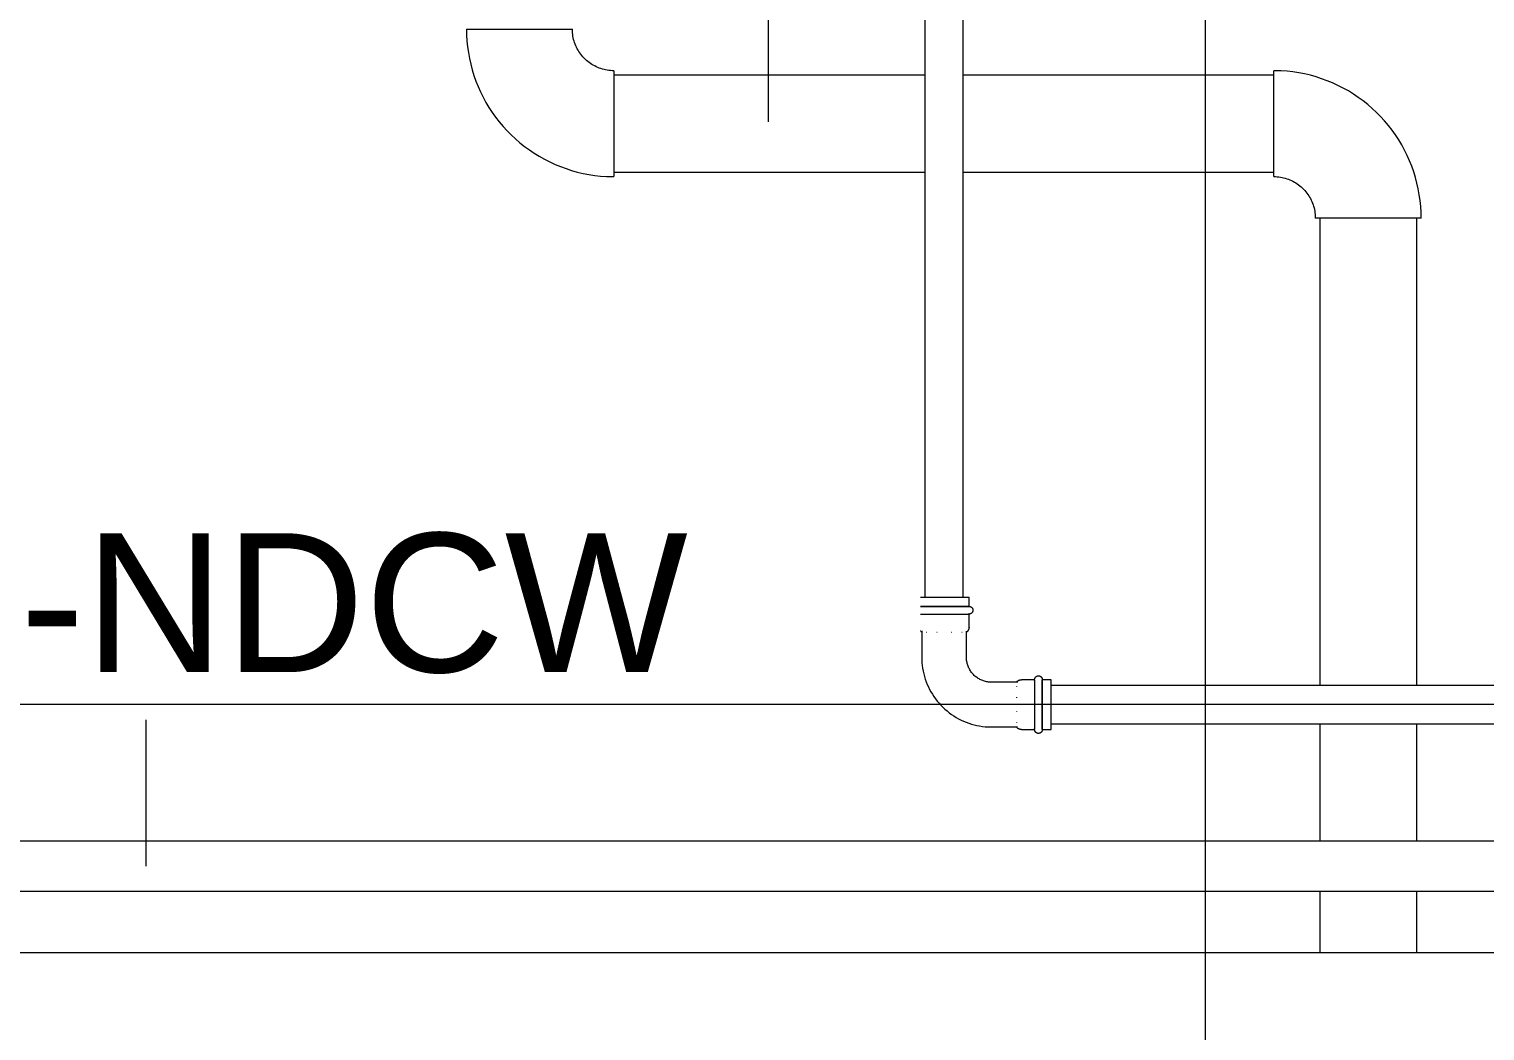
# Model space of a CAD drawing. Header units: inches. Extents: x -3299 to -2222, y -94 to 482.
# Drawn here: x -2630 to -2568.1, y 259.1 to 301.7 of the extents above; entities that cross this region are included whole.
import ezdxf

# ---------------------------------------------------------------- set-up
doc = ezdxf.new("R2010")
doc.units = ezdxf.units.IN
doc.header["$MEASUREMENT"] = 0
for name, color, linetype, lineweight in [('P-PIPE', 3, 'Continuous', 9), ('P-PIPE-IDEN', 2, 'Continuous', 9), ('S-GRID', 1, 'Continuous', 9)]:
    doc.layers.add(name, color=color, linetype=linetype, lineweight=lineweight)
doc.styles.add('Arial', font='arial.ttf', dxfattribs={"height": 5.901198})

# ---------------------------------------------------------------- blocks, each defined once
blk = doc.blocks.new('Elbow - Welded - Generic - Standard-V39-PLG_ ROOF LEVEL')
at = {"layer": 'P-PIPE'}
for p, q in [((-2.25, 4.016), (2.25, 4.016)), ((-4.016, -2.25), (-4.016, 2.25))]:
    blk.add_line(p, q, dxfattribs=at)
at = {"layer": 'P-PIPE', "flags": 128}
for points in [[(-4.016, -2.25), (-3.765, -2.245), (-3.515, -2.23), (-3.266, -2.205), (-3.018, -2.17), (-2.771, -2.125), (-2.526, -2.07), (-2.284, -2.006), (-2.045, -1.932), (-1.808, -1.848), (-1.576, -1.755), (-1.347, -1.653), (-1.122, -1.542), (-0.902, -1.422), (-0.687, -1.293), (-0.478, -1.156), (-0.274, -1.01), (-0.076, -0.856), (0.116, -0.695), (0.301, -0.526), (0.479, -0.35), (0.65, -0.166), (0.814, 0.024), (0.969, 0.22), (1.117, 0.422), (1.257, 0.63), (1.388, 0.844), (1.51, 1.063), (1.624, 1.286), (1.729, 1.514), (1.824, 1.745), (1.91, 1.981), (1.987, 2.219), (2.054, 2.461), (2.111, 2.705), (2.159, 2.951), (2.196, 3.199), (2.224, 3.448), (2.242, 3.698), (2.25, 3.948), (2.25, 4.016)], [(-2.25, 4.016), (-2.251, 3.945), (-2.256, 3.875), (-2.263, 3.804), (-2.273, 3.734), (-2.285, 3.665), (-2.301, 3.596), (-2.319, 3.528), (-2.34, 3.46), (-2.363, 3.394), (-2.389, 3.328), (-2.418, 3.264), (-2.45, 3.2), (-2.483, 3.138), (-2.52, 3.078), (-2.558, 3.019), (-2.599, 2.961), (-2.643, 2.905), (-2.688, 2.851), (-2.736, 2.799), (-2.786, 2.749), (-2.837, 2.701), (-2.891, 2.655), (-2.946, 2.611), (-3.003, 2.569), (-3.062, 2.53), (-3.122, 2.493), (-3.184, 2.458), (-3.246, 2.426), (-3.311, 2.397), (-3.376, 2.37), (-3.442, 2.346), (-3.509, 2.324), (-3.578, 2.305), (-3.646, 2.289), (-3.716, 2.276), (-3.785, 2.265), (-3.856, 2.257), (-3.926, 2.252), (-3.997, 2.25), (-4.016, 2.25)]]:
    blk.add_lwpolyline(points, dxfattribs=at)
blk = doc.blocks.new('Victaulic-VicPress316-Elbow 90-45deg Style P568_P571 - Standard-V55-PLG_ ROOF LEVEL')
at = {"layer": 'P-PIPE'}
for p, q in [((-1.059, 4.55), (-1.059, 4.174)), ((1.059, 4.55), (-1.059, 4.55)), ((1.059, 4.174), (1.059, 4.55)), ((-1.059, 4.174), (1.059, 4.174)), ((-1.059, 3.845), (-1.059, 3.289)), ((-1.059, 3.845), (1.059, 3.845)), ((1.059, 3.289), (1.059, 3.845)), ((-0.95, 3.136), (-0.95, 2.015)), ((0.95, 2.015), (0.95, 3.119)), ((-0.769, 3.071), (-0.753, 3.071)), ((-0.312, 3.071), (-0.294, 3.071)), ((0.294, 3.071), (0.312, 3.071)), ((0.753, 3.071), (0.769, 3.071)), ((-4.174, 1.059), (-4.55, 1.059)), ((-4.55, 1.059), (-4.55, -1.059)), ((-4.174, -1.059), (-4.174, 1.059)), ((-3.289, 1.059), (-3.845, 1.059)), ((-3.845, -1.059), (-3.845, 1.059)), ((-2.015, 0.95), (-3.119, 0.95)), ((-3.071, 0.749), (-3.071, 0.769)), ((-3.071, 0.294), (-3.071, 0.312)), ((-3.071, -0.312), (-3.071, -0.294)), ((-4.55, -1.059), (-4.174, -1.059)), ((-3.845, -1.059), (-3.289, -1.059)), ((-3.134, -0.95), (-2.015, -0.95)), ((-3.071, -0.769), (-3.071, -0.753))]:
    blk.add_line(p, q, dxfattribs=at)
at = {"layer": 'P-PIPE', "flags": 128}
for points in [[(-1.059, 3.845), (-1.066, 3.846), (-1.072, 3.846), (-1.079, 3.847), (-1.085, 3.848), (-1.092, 3.849), (-1.098, 3.85), (-1.104, 3.852), (-1.111, 3.854), (-1.117, 3.856), (-1.123, 3.858), (-1.129, 3.861), (-1.135, 3.864), (-1.141, 3.867), (-1.146, 3.871), (-1.152, 3.874), (-1.157, 3.878), (-1.162, 3.882), (-1.167, 3.886), (-1.172, 3.891), (-1.177, 3.895), (-1.181, 3.9), (-1.186, 3.905), (-1.19, 3.91), (-1.194, 3.916), (-1.197, 3.921), (-1.201, 3.927), (-1.204, 3.932), (-1.207, 3.938), (-1.21, 3.944), (-1.212, 3.95), (-1.215, 3.957), (-1.217, 3.963), (-1.218, 3.969), (-1.22, 3.976), (-1.221, 3.982), (-1.222, 3.989), (-1.223, 3.995), (-1.223, 4.002), (-1.223, 4.008), (-1.223, 4.015), (-1.223, 4.021), (-1.223, 4.028), (-1.222, 4.034), (-1.221, 4.041), (-1.219, 4.047), (-1.218, 4.054), (-1.216, 4.06), (-1.214, 4.066), (-1.211, 4.072), (-1.209, 4.078), (-1.206, 4.084), (-1.203, 4.09), (-1.199, 4.096), (-1.196, 4.101), (-1.192, 4.107), (-1.188, 4.112), (-1.184, 4.117), (-1.179, 4.122), (-1.175, 4.127), (-1.17, 4.131), (-1.165, 4.136), (-1.16, 4.14), (-1.155, 4.144), (-1.149, 4.147), (-1.144, 4.151), (-1.138, 4.154), (-1.132, 4.157), (-1.126, 4.16), (-1.12, 4.163), (-1.114, 4.165), (-1.108, 4.167), (-1.102, 4.169), (-1.095, 4.17), (-1.089, 4.172), (-1.082, 4.173), (-1.076, 4.174), (-1.069, 4.174), (-1.063, 4.174), (-1.059, 4.174)], [(1.059, 4.174), (1.058, 4.174), (1.056, 4.174), (1.051, 4.174), (1.045, 4.174), (1.038, 4.174), (1.029, 4.174), (1.018, 4.174), (1.005, 4.174), (0.991, 4.174), (0.975, 4.174), (0.958, 4.174), (0.939, 4.174), (0.919, 4.174), (0.897, 4.174), (0.874, 4.174), (0.849, 4.174), (0.823, 4.174), (0.796, 4.174), (0.768, 4.174), (0.738, 4.174), (0.707, 4.174), (0.675, 4.174), (0.642, 4.174), (0.607, 4.174), (0.572, 4.174), (0.536, 4.174), (0.499, 4.174), (0.461, 4.174), (0.423, 4.174), (0.384, 4.174), (0.344, 4.174), (0.304, 4.174), (0.263, 4.174), (0.222, 4.174), (0.18, 4.174), (0.138, 4.174), (0.096, 4.174), (0.054, 4.174), (0.011, 4.174), (-0.031, 4.174), (-0.073, 4.174), (-0.115, 4.174), (-0.157, 4.174), (-0.199, 4.174), (-0.241, 4.174), (-0.282, 4.174), (-0.322, 4.174), (-0.362, 4.174), (-0.402, 4.174), (-0.441, 4.174), (-0.479, 4.174), (-0.516, 4.174), (-0.553, 4.174), (-0.588, 4.174), (-0.623, 4.174), (-0.657, 4.174), (-0.69, 4.174), (-0.721, 4.174), (-0.752, 4.174), (-0.781, 4.174), (-0.809, 4.174), (-0.836, 4.174), (-0.861, 4.174), (-0.885, 4.174), (-0.907, 4.174), (-0.929, 4.174), (-0.948, 4.174), (-0.966, 4.174), (-0.983, 4.174), (-0.998, 4.174), (-1.011, 4.174), (-1.023, 4.174), (-1.033, 4.174), (-1.042, 4.174), (-1.048, 4.174), (-1.054, 4.174), (-1.057, 4.174), (-1.059, 4.174), (-1.059, 4.174)], [(-1.059, 4.174), (-1.058, 4.174), (-1.056, 4.174), (-1.051, 4.174), (-1.045, 4.174), (-1.038, 4.174), (-1.029, 4.174), (-1.018, 4.174)], [(-1.059, 3.845), (-1.058, 3.845), (-1.056, 3.845), (-1.051, 3.845), (-1.045, 3.845), (-1.038, 3.845), (-1.029, 3.845), (-1.018, 3.845), (-1.005, 3.845), (-0.991, 3.845), (-0.975, 3.845), (-0.958, 3.845), (-0.939, 3.845), (-0.919, 3.845), (-0.897, 3.845), (-0.874, 3.845), (-0.849, 3.845), (-0.823, 3.845), (-0.796, 3.845), (-0.768, 3.845), (-0.738, 3.845), (-0.707, 3.845), (-0.675, 3.845), (-0.642, 3.845), (-0.607, 3.845), (-0.572, 3.845), (-0.536, 3.845), (-0.499, 3.845), (-0.461, 3.845), (-0.423, 3.845), (-0.384, 3.845), (-0.344, 3.845), (-0.304, 3.845), (-0.263, 3.845), (-0.222, 3.845), (-0.18, 3.845), (-0.138, 3.845), (-0.096, 3.845), (-0.054, 3.845), (-0.011, 3.845), (0.031, 3.845), (0.073, 3.845), (0.115, 3.845), (0.157, 3.845), (0.199, 3.845), (0.241, 3.845), (0.282, 3.845), (0.322, 3.845), (0.362, 3.845), (0.402, 3.845), (0.441, 3.845), (0.479, 3.845), (0.516, 3.845), (0.553, 3.845), (0.588, 3.845), (0.623, 3.845), (0.657, 3.845), (0.69, 3.845), (0.721, 3.845), (0.752, 3.845), (0.781, 3.845), (0.809, 3.845), (0.836, 3.845), (0.861, 3.845), (0.885, 3.845), (0.907, 3.845), (0.929, 3.845), (0.948, 3.845), (0.966, 3.845), (0.983, 3.845), (0.998, 3.845), (1.011, 3.845), (1.023, 3.845), (1.033, 3.845), (1.042, 3.845), (1.048, 3.845), (1.054, 3.845), (1.057, 3.845), (1.059, 3.845), (1.059, 3.845)], [(-1.023, 3.845), (-1.033, 3.845), (-1.042, 3.845), (-1.048, 3.845), (-1.054, 3.845), (-1.057, 3.845), (-1.059, 3.845), (-1.059, 3.845)], [(1.059, 3.845), (1.058, 3.845), (1.056, 3.845), (1.051, 3.845), (1.045, 3.845), (1.038, 3.845), (1.029, 3.845), (1.018, 3.845)], [(1.023, 4.174), (1.033, 4.174), (1.042, 4.174), (1.048, 4.174), (1.054, 4.174), (1.057, 4.174), (1.059, 4.174), (1.059, 4.174)], [(1.059, 4.174), (1.066, 4.174), (1.072, 4.174), (1.079, 4.173), (1.085, 4.172), (1.092, 4.171), (1.098, 4.17), (1.104, 4.168), (1.111, 4.166), (1.117, 4.164), (1.123, 4.162), (1.129, 4.159), (1.135, 4.156), (1.141, 4.153), (1.146, 4.149), (1.152, 4.146), (1.157, 4.142), (1.162, 4.138), (1.167, 4.134), (1.172, 4.129), (1.177, 4.125), (1.181, 4.12), (1.186, 4.115), (1.19, 4.11), (1.194, 4.104), (1.197, 4.099), (1.201, 4.093), (1.204, 4.088), (1.207, 4.082), (1.21, 4.076), (1.212, 4.07), (1.215, 4.063), (1.217, 4.057), (1.218, 4.051), (1.22, 4.044), (1.221, 4.038), (1.222, 4.031), (1.223, 4.025), (1.223, 4.018), (1.223, 4.012), (1.223, 4.005), (1.223, 3.999), (1.223, 3.992), (1.222, 3.986), (1.221, 3.979), (1.219, 3.973), (1.218, 3.966), (1.216, 3.96), (1.214, 3.954), (1.211, 3.948), (1.209, 3.942), (1.206, 3.936), (1.203, 3.93), (1.199, 3.924), (1.196, 3.919), (1.192, 3.913), (1.188, 3.908), (1.184, 3.903), (1.179, 3.898), (1.175, 3.893), (1.17, 3.889), (1.165, 3.884), (1.16, 3.88), (1.155, 3.876), (1.149, 3.873), (1.144, 3.869), (1.138, 3.866), (1.132, 3.863), (1.126, 3.86), (1.12, 3.857), (1.114, 3.855), (1.108, 3.853), (1.102, 3.851), (1.095, 3.85), (1.089, 3.848), (1.082, 3.847), (1.076, 3.846), (1.069, 3.846), (1.063, 3.846), (1.059, 3.845)], [(-0.95, 3.071), (-0.959, 3.078), (-0.967, 3.085), (-0.975, 3.092), (-0.983, 3.1), (-0.99, 3.108), (-0.997, 3.116), (-1.004, 3.125), (-1.01, 3.133), (-1.016, 3.143), (-1.022, 3.152), (-1.027, 3.161), (-1.032, 3.171), (-1.037, 3.181), (-1.041, 3.191), (-1.045, 3.201), (-1.048, 3.212), (-1.051, 3.222), (-1.053, 3.233), (-1.055, 3.244), (-1.057, 3.254), (-1.058, 3.265), (-1.059, 3.276), (-1.059, 3.287), (-1.059, 3.289)], [(1.059, 3.289), (1.059, 3.278), (1.058, 3.267), (1.057, 3.256), (1.056, 3.246), (1.054, 3.235), (1.051, 3.224), (1.048, 3.214), (1.045, 3.203), (1.042, 3.193), (1.037, 3.183), (1.033, 3.173), (1.028, 3.163), (1.023, 3.154), (1.017, 3.144), (1.011, 3.135), (1.005, 3.126), (0.998, 3.118), (0.991, 3.109), (0.984, 3.101), (0.976, 3.094), (0.968, 3.086), (0.96, 3.079), (0.952, 3.072), (0.95, 3.071)], [(-0.95, 2.015), (-0.951, 1.973), (-0.953, 1.93), (-0.958, 1.888), (-0.964, 1.846), (-0.971, 1.804), (-0.981, 1.762), (-0.991, 1.721), (-1.004, 1.68), (-1.018, 1.64), (-1.034, 1.6), (-1.051, 1.562), (-1.07, 1.523), (-1.091, 1.486), (-1.113, 1.449), (-1.136, 1.414), (-1.161, 1.379), (-1.187, 1.345), (-1.214, 1.313), (-1.243, 1.281), (-1.273, 1.251), (-1.304, 1.222), (-1.337, 1.194), (-1.37, 1.168), (-1.404, 1.143), (-1.44, 1.119), (-1.476, 1.097), (-1.513, 1.076), (-1.551, 1.056), (-1.59, 1.039), (-1.629, 1.022), (-1.669, 1.008), (-1.71, 0.995), (-1.751, 0.983), (-1.792, 0.974), (-1.834, 0.965), (-1.876, 0.959), (-1.919, 0.954), (-1.961, 0.951), (-2.004, 0.95), (-2.015, 0.95)], [(-2.015, -0.95), (-1.897, -0.948), (-1.778, -0.941), (-1.66, -0.929), (-1.543, -0.912), (-1.426, -0.891), (-1.31, -0.865), (-1.196, -0.835), (-1.082, -0.799), (-0.971, -0.76), (-0.861, -0.716), (-0.752, -0.668), (-0.646, -0.615), (-0.542, -0.558), (-0.44, -0.497), (-0.341, -0.432), (-0.244, -0.363), (-0.151, -0.29), (-0.06, -0.214), (0.028, -0.134), (0.112, -0.051), (0.193, 0.036), (0.27, 0.126), (0.344, 0.219), (0.414, 0.315), (0.48, 0.413), (0.542, 0.514), (0.6, 0.618), (0.654, 0.723), (0.703, 0.831), (0.748, 0.941), (0.789, 1.052), (0.826, 1.165), (0.857, 1.279), (0.884, 1.395), (0.907, 1.511), (0.925, 1.629), (0.938, 1.746), (0.946, 1.865), (0.95, 1.983), (0.95, 2.015)], [(-4.174, 1.059), (-4.174, 1.066), (-4.174, 1.072), (-4.173, 1.079), (-4.172, 1.085), (-4.171, 1.092), (-4.17, 1.098), (-4.168, 1.104), (-4.166, 1.111), (-4.164, 1.117), (-4.162, 1.123), (-4.159, 1.129), (-4.156, 1.135), (-4.153, 1.141), (-4.149, 1.146), (-4.146, 1.152), (-4.142, 1.157), (-4.138, 1.162), (-4.134, 1.167), (-4.129, 1.172), (-4.125, 1.177), (-4.12, 1.181), (-4.115, 1.186), (-4.11, 1.19), (-4.104, 1.194), (-4.099, 1.197), (-4.093, 1.201), (-4.088, 1.204), (-4.082, 1.207), (-4.076, 1.21), (-4.07, 1.212), (-4.063, 1.215), (-4.057, 1.217), (-4.051, 1.218), (-4.044, 1.22), (-4.038, 1.221), (-4.031, 1.222), (-4.025, 1.223), (-4.018, 1.223), (-4.012, 1.223), (-4.005, 1.223), (-3.999, 1.223), (-3.992, 1.223), (-3.986, 1.222), (-3.979, 1.221), (-3.973, 1.219), (-3.966, 1.218), (-3.96, 1.216), (-3.954, 1.214), (-3.948, 1.211), (-3.942, 1.209), (-3.936, 1.206), (-3.93, 1.203), (-3.924, 1.199), (-3.919, 1.196), (-3.913, 1.192), (-3.908, 1.188), (-3.903, 1.184), (-3.898, 1.179), (-3.893, 1.175), (-3.889, 1.17), (-3.884, 1.165), (-3.88, 1.16), (-3.876, 1.155), (-3.873, 1.149), (-3.869, 1.144), (-3.866, 1.138), (-3.863, 1.132), (-3.86, 1.126), (-3.857, 1.12), (-3.855, 1.114), (-3.853, 1.108), (-3.851, 1.102), (-3.85, 1.095), (-3.848, 1.089), (-3.847, 1.082), (-3.846, 1.076), (-3.846, 1.069), (-3.846, 1.063), (-3.845, 1.059)], [(-4.174, 1.059), (-4.174, 1.058), (-4.174, 1.056), (-4.174, 1.051), (-4.174, 1.045), (-4.174, 1.038), (-4.174, 1.029), (-4.174, 1.018), (-4.174, 1.005), (-4.174, 0.991), (-4.174, 0.975), (-4.174, 0.958), (-4.174, 0.939), (-4.174, 0.919), (-4.174, 0.897), (-4.174, 0.874), (-4.174, 0.849), (-4.174, 0.823), (-4.174, 0.796), (-4.174, 0.768), (-4.174, 0.738), (-4.174, 0.707), (-4.174, 0.675), (-4.174, 0.642), (-4.174, 0.607), (-4.174, 0.572), (-4.174, 0.536), (-4.174, 0.499), (-4.174, 0.461), (-4.174, 0.423), (-4.174, 0.384), (-4.174, 0.344), (-4.174, 0.304), (-4.174, 0.263), (-4.174, 0.222), (-4.174, 0.18), (-4.174, 0.138), (-4.174, 0.096), (-4.174, 0.054), (-4.174, 0.011), (-4.174, -0.031), (-4.174, -0.073), (-4.174, -0.115), (-4.174, -0.157), (-4.174, -0.199), (-4.174, -0.241), (-4.174, -0.282), (-4.174, -0.322), (-4.174, -0.362), (-4.174, -0.402), (-4.174, -0.441), (-4.174, -0.479), (-4.174, -0.516), (-4.174, -0.553), (-4.174, -0.588), (-4.174, -0.623), (-4.174, -0.657), (-4.174, -0.69), (-4.174, -0.721), (-4.174, -0.752), (-4.174, -0.781), (-4.174, -0.809), (-4.174, -0.836), (-4.174, -0.861), (-4.174, -0.885), (-4.174, -0.907), (-4.174, -0.929), (-4.174, -0.948), (-4.174, -0.966), (-4.174, -0.983), (-4.174, -0.998), (-4.174, -1.011), (-4.174, -1.023), (-4.174, -1.033), (-4.174, -1.042), (-4.174, -1.048), (-4.174, -1.054), (-4.174, -1.057), (-4.174, -1.059), (-4.174, -1.059)], [(-4.174, 1.023), (-4.174, 1.033), (-4.174, 1.042), (-4.174, 1.048), (-4.174, 1.054), (-4.174, 1.057), (-4.174, 1.059), (-4.174, 1.059)], [(-3.845, -1.059), (-3.845, -1.058), (-3.845, -1.056), (-3.845, -1.051), (-3.845, -1.045), (-3.845, -1.038), (-3.845, -1.029), (-3.845, -1.018), (-3.845, -1.005), (-3.845, -0.991), (-3.845, -0.975), (-3.845, -0.958), (-3.845, -0.939), (-3.845, -0.919), (-3.845, -0.897), (-3.845, -0.874), (-3.845, -0.849), (-3.845, -0.823), (-3.845, -0.796), (-3.845, -0.768), (-3.845, -0.738), (-3.845, -0.707), (-3.845, -0.675), (-3.845, -0.642), (-3.845, -0.607), (-3.845, -0.572), (-3.845, -0.536), (-3.845, -0.499), (-3.845, -0.461), (-3.845, -0.423), (-3.845, -0.384), (-3.845, -0.344), (-3.845, -0.304), (-3.845, -0.263), (-3.845, -0.222), (-3.845, -0.18), (-3.845, -0.138), (-3.845, -0.096), (-3.845, -0.054), (-3.845, -0.011), (-3.845, 0.031), (-3.845, 0.073), (-3.845, 0.115), (-3.845, 0.157), (-3.845, 0.199), (-3.845, 0.241), (-3.845, 0.282), (-3.845, 0.322), (-3.845, 0.362), (-3.845, 0.402), (-3.845, 0.441), (-3.845, 0.479), (-3.845, 0.516), (-3.845, 0.553), (-3.845, 0.588), (-3.845, 0.623), (-3.845, 0.657), (-3.845, 0.69), (-3.845, 0.721), (-3.845, 0.752), (-3.845, 0.781), (-3.845, 0.809), (-3.845, 0.836), (-3.845, 0.861), (-3.845, 0.885), (-3.845, 0.907), (-3.845, 0.929), (-3.845, 0.948), (-3.845, 0.966), (-3.845, 0.983), (-3.845, 0.998), (-3.845, 1.011), (-3.845, 1.023), (-3.845, 1.033), (-3.845, 1.042), (-3.845, 1.048), (-3.845, 1.054), (-3.845, 1.057), (-3.845, 1.059), (-3.845, 1.059)], [(-3.845, 1.059), (-3.845, 1.058), (-3.845, 1.056), (-3.845, 1.051), (-3.845, 1.045), (-3.845, 1.038), (-3.845, 1.029), (-3.845, 1.018)], [(-3.289, 1.059), (-3.278, 1.059), (-3.267, 1.058), (-3.256, 1.057), (-3.246, 1.056), (-3.235, 1.054), (-3.224, 1.051), (-3.214, 1.048), (-3.203, 1.045), (-3.193, 1.042), (-3.183, 1.037), (-3.173, 1.033), (-3.163, 1.028), (-3.154, 1.023), (-3.144, 1.017), (-3.135, 1.011), (-3.126, 1.005), (-3.118, 0.998), (-3.109, 0.991), (-3.101, 0.984), (-3.094, 0.976), (-3.086, 0.968), (-3.079, 0.96), (-3.072, 0.952), (-3.071, 0.95)], [(-4.174, -1.059), (-4.174, -1.058), (-4.174, -1.056), (-4.174, -1.051), (-4.174, -1.045), (-4.174, -1.038), (-4.174, -1.029), (-4.174, -1.018)], [(-3.845, -1.059), (-3.846, -1.066), (-3.846, -1.072), (-3.847, -1.079), (-3.848, -1.085), (-3.849, -1.092), (-3.85, -1.098), (-3.852, -1.104), (-3.854, -1.111), (-3.856, -1.117), (-3.858, -1.123), (-3.861, -1.129), (-3.864, -1.135), (-3.867, -1.141), (-3.871, -1.146), (-3.874, -1.152), (-3.878, -1.157), (-3.882, -1.162), (-3.886, -1.167), (-3.891, -1.172), (-3.895, -1.177), (-3.9, -1.181), (-3.905, -1.186), (-3.91, -1.19), (-3.916, -1.194), (-3.921, -1.197), (-3.927, -1.201), (-3.932, -1.204), (-3.938, -1.207), (-3.944, -1.21), (-3.95, -1.212), (-3.957, -1.215), (-3.963, -1.217), (-3.969, -1.218), (-3.976, -1.22), (-3.982, -1.221), (-3.989, -1.222), (-3.995, -1.223), (-4.002, -1.223), (-4.008, -1.223), (-4.015, -1.223), (-4.021, -1.223), (-4.028, -1.223), (-4.034, -1.222), (-4.041, -1.221), (-4.047, -1.219), (-4.054, -1.218), (-4.06, -1.216), (-4.066, -1.214), (-4.072, -1.211), (-4.078, -1.209), (-4.084, -1.206), (-4.09, -1.203), (-4.096, -1.199), (-4.101, -1.196), (-4.107, -1.192), (-4.112, -1.188), (-4.117, -1.184), (-4.122, -1.179), (-4.127, -1.175), (-4.131, -1.17), (-4.136, -1.165), (-4.14, -1.16), (-4.144, -1.155), (-4.147, -1.149), (-4.151, -1.144), (-4.154, -1.138), (-4.157, -1.132), (-4.16, -1.126), (-4.163, -1.12), (-4.165, -1.114), (-4.167, -1.108), (-4.169, -1.102), (-4.17, -1.095), (-4.172, -1.089), (-4.173, -1.082), (-4.174, -1.076), (-4.174, -1.069), (-4.174, -1.063), (-4.174, -1.059)], [(-3.845, -1.023), (-3.845, -1.033), (-3.845, -1.042), (-3.845, -1.048), (-3.845, -1.054), (-3.845, -1.057), (-3.845, -1.059), (-3.845, -1.059)], [(-3.071, -0.95), (-3.078, -0.959), (-3.085, -0.967), (-3.092, -0.975), (-3.1, -0.983), (-3.108, -0.99), (-3.116, -0.997), (-3.125, -1.004), (-3.133, -1.01), (-3.143, -1.016), (-3.152, -1.022), (-3.161, -1.027), (-3.171, -1.032), (-3.181, -1.037), (-3.191, -1.041), (-3.201, -1.045), (-3.212, -1.048), (-3.222, -1.051), (-3.233, -1.053), (-3.244, -1.055), (-3.254, -1.057), (-3.265, -1.058), (-3.276, -1.059), (-3.287, -1.059), (-3.289, -1.059)]]:
    blk.add_lwpolyline(points, dxfattribs=at)

msp = doc.modelspace()

# ---------------------------------------------------------------- linework, layer by layer
at = {"layer": 'P-PIPE'}
for p, q in [((-2591.912, 312.926), (-2591.912, 277.55)), ((-2590.287, 277.55), (-2590.287, 312.926)), ((-2591.912, 299.744), (-2605.134, 299.744)), ((-2577.089, 299.744), (-2590.287, 299.744)), ((-2605.134, 295.619), (-2591.912, 295.619)), ((-2590.287, 295.619), (-2577.089, 295.619)), ((-2575.136, 293.665), (-2575.136, 273.81)), ((-2571.011, 273.81), (-2571.011, 293.665)), ((-2431.045, 273.812), (-2586.55, 273.812)), ((-2586.55, 272.187), (-2431.045, 272.187)), ((-2575.136, 272.19), (-2575.136, 267.201)), ((-2571.011, 267.201), (-2571.011, 272.19)), ((-2431.045, 267.201), (-2667.336, 267.201)), ((-2667.336, 265.077), (-2431.045, 265.077)), ((-2575.136, 265.077), (-2575.136, 262.452)), ((-2571.011, 262.452), (-2571.011, 265.077)), ((-2443.612, 262.452), (-2818.666, 262.452))]:
    msp.add_line(p, q, dxfattribs=at)
at = {"layer": 'P-PIPE-IDEN'}
for p, q in [((-2598.564, 297.754), (-2598.564, 366.517)), ((-2625.013, 266.139), (-2625.013, 272.35))]:
    msp.add_line(p, q, dxfattribs=at)
at = {"layer": 'S-GRID'}
msp.add_line((-2580, 469.687), (-2580, -82.206), dxfattribs=at)

# ---------------------------------------------------------------- block references
at = {"layer": 'P-PIPE'}
for name, p, rotation in [('Elbow - Welded - Generic - Standard-V39-PLG_ ROOF LEVEL', (-2609.15, 297.681), 270), ('Elbow - Welded - Generic - Standard-V39-PLG_ ROOF LEVEL', (-2573.073, 297.681), 90), ('Victaulic-VicPress316-Elbow 90-45deg Style P568_P571 - Standard-V55-PLG_ ROOF LEVEL', (-2591.1, 273), 270)]:
    msp.add_blockref(name, p, dxfattribs=dict(at, rotation=rotation))

# ---------------------------------------------------------------- next in the draw order: texts
at = {"layer": 'P-PIPE-IDEN', "insert": (-2646.872, 280.282), "char_height": 5.9012, "width": 53.28, "attachment_point": 1, "line_spacing_factor": 0.938532, "style": 'Arial', "bg_fill": 3, "box_fill_scale": 1.25, "bg_fill_color": 0, "bg_fill_transparency": 0}
msp.add_mtext('PLG-NDCW', dxfattribs=at)

# ---------------------------------------------------------------- next in the draw order: linework, layer by layer
at = {"layer": 'S-GRID'}
msp.add_line((-2262.383, 273), (-3286.996, 273), dxfattribs=at)

doc.saveas('drawing.dxf')
